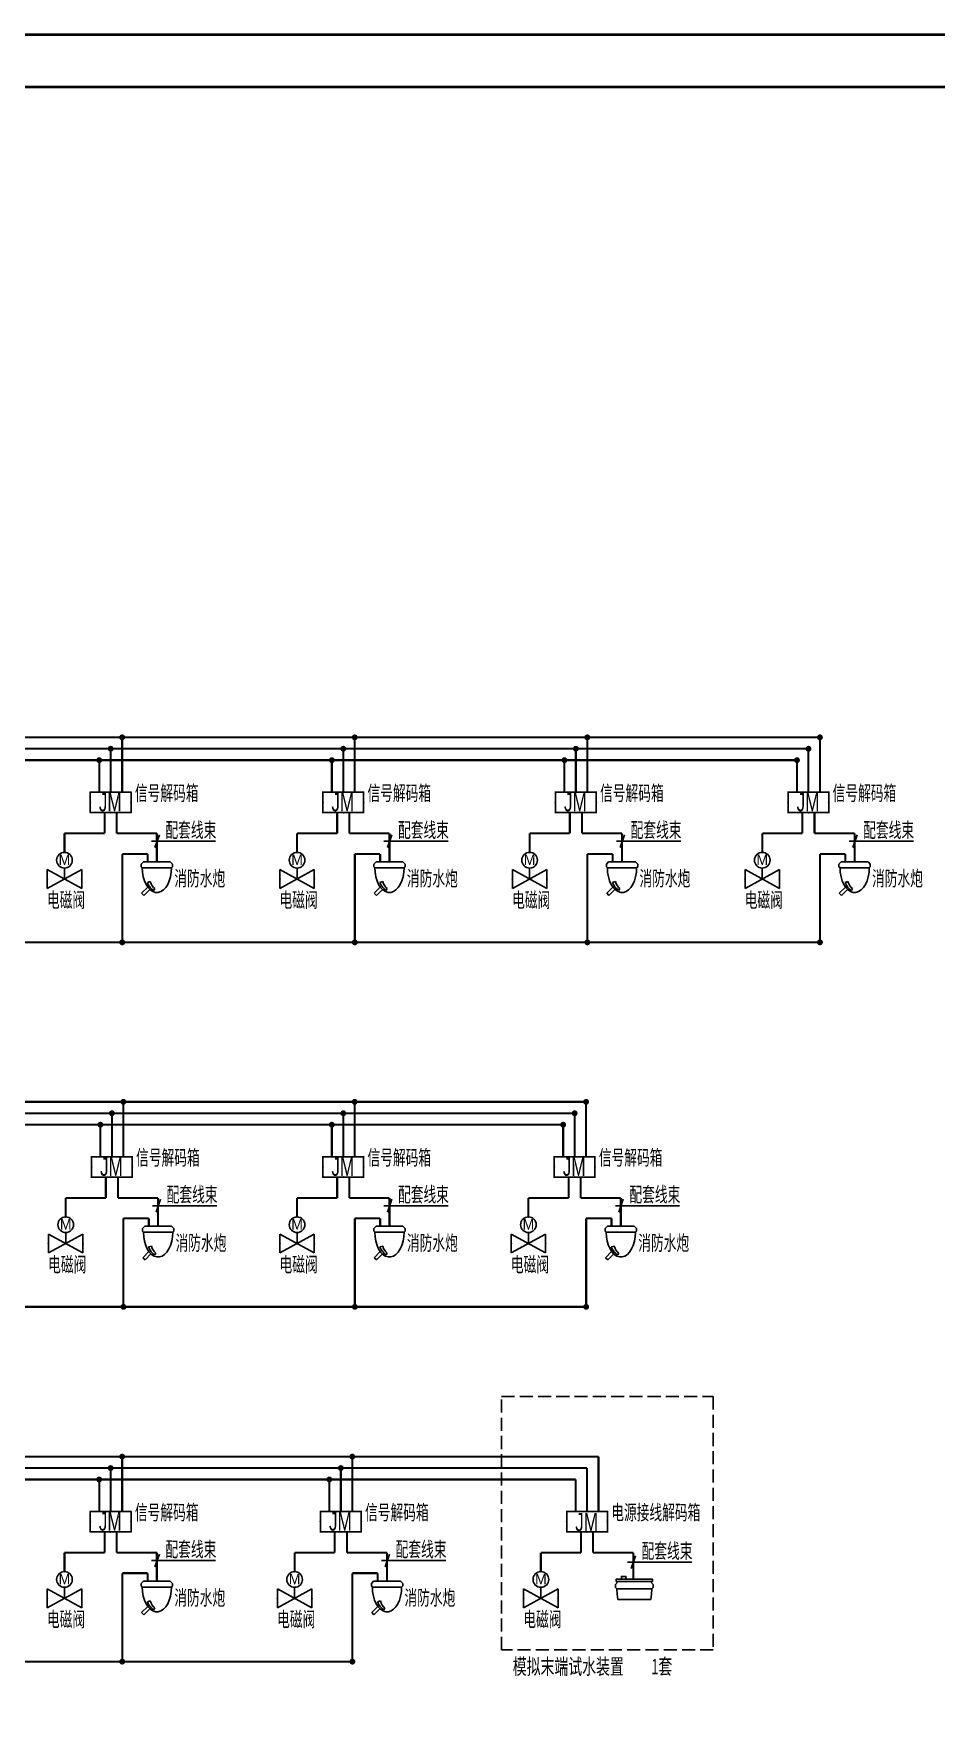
# Model space of a CAD drawing. Extents: x -1396510 to 1250330, y -1892470 to 1623980.
# Drawn here: x -507611 to -490308, y -1531044 to -1498965 of the extents above; entities that cross this region are included whole.
import ezdxf
from ezdxf.enums import TextEntityAlignment as Align

# ---------------------------------------------------------------- set-up
doc = ezdxf.new("R2010")
doc.units = 0
doc.header["$LTSCALE"] = 1000
doc.header["$MEASUREMENT"] = 0
doc.linetypes.add('__DASH', pattern=[0.35, 0.25, -0.1])
doc.linetypes.add('PHANTOM2', pattern=[1.25, 0.625, -0.125, 0.125, -0.125, 0.125, -0.125])
doc.layers.get('Defpoints').update_dxf_attribs({"color": 210})
for name, color, linetype in [('0-cxFrame', 155, 'Continuous'), ('EQUIP-动力', 3, 'Continuous'), ('EQUIP-消防', 3, 'Continuous'), ('SP-KDLA消防', 2, 'Continuous'), ('WIRE-照明', 1, 'Continuous'), ('电气标注', 6, 'Continuous')]:
    doc.layers.add(name, color=color, linetype=linetype)
doc.layers.add('0-cxText', color=131, linetype='Continuous', lineweight=25)
doc.layers.add('柱核对', color=221, linetype='Continuous', plot=False)
doc.styles.add('_TEL_DIM', font='SIMPLEX', dxfattribs={"width": 0.8, "height": 3.5, "bigfont": 'HZTXT'})
doc.styles.add('cx_tuming', font='simhei.ttf')
doc.styles.add('cx_tuqian1', font='')
doc.styles.add('HZTXT5', font='aa.shx', dxfattribs={"width": 0.7, "bigfont": 'hztxt.shx'})
doc.styles.get("Standard").update_dxf_attribs({"font": 'gbenor.shx', "bigfont": 'gbcbig.shx'})
doc.styles.add('TG_LINETYPE', font='SIMPLEX', dxfattribs={"width": 0.8, "height": 3, "bigfont": 'HZTXT'})
doc.styles.add('宋体1', font='', dxfattribs={"width": 0.8})
doc.styles.add('黑体', font='simhei.ttf', dxfattribs={"height": 12})
doc.styles.get('cx_tuqian1').set_extended_font_data('SimSun')
doc.styles.get('宋体1').set_extended_font_data('NSimSun')
doc.linetypes.add('TG_TV', pattern='A,1,-0.6,["TV",TG_LINETYPE,S=0.1,R=0,X=-0.6,Y=-0.15],0', length=1.6)

# ---------------------------------------------------------------- blocks, each defined once
blk = doc.blocks.new('$equip$00002770')
for p, q in [((-0.65, 0.65), (-0.65, 0)), ((0.65, 0.65), (-0.65, 0.65)), ((0.65, 0), (0.65, 0.65)), ((-0.65, 0), (0.65, 0))]:
    blk.add_line(p, q)
at = {"const_width": 0.05}
blk.add_lwpolyline([(-0.65, 0.65), (-0.65, 0), (0.65, 0), (0.65, 0.65), (-0.65, 0.65), (-0.65, 0)], dxfattribs=at)
for p in [(0, 0.65), (-0.65, 0.325), (0, 0), (0.65, 0.325)]:
    blk.add_point(p)
at = {"color": 7}
blk.add_attdef('$TEXT$', text='', height=0.4, dxfattribs=at).set_placement((-0.014, 0.343), align=Align.MIDDLE_CENTER)
at = {"color": 7, "flags": 1}
for tag, height, p in [('A', 0.00002, (0, 0)), ('B', 0.4, (0.905, 0.246))]:
    blk.add_attdef(tag, text='', height=height, dxfattribs=at).set_placement(p, align=Align.MIDDLE_CENTER)
blk = doc.blocks.new('$equip$00001809')
for p, q in [((0, -0.85), (0, -0.5)), ((0.55, -0.55), (-0.55, -1.15)), ((-0.55, -0.55), (0.55, -1.15)), ((-0.55, -1.15), (-0.55, -0.55)), ((0.55, -0.55), (0.55, -1.15))]:
    blk.add_line(p, q)
blk.add_circle((0, -0.25), 0.25)
for p in [(0, 0), (-0.55, -0.85), (0, -0.85), (0.55, -0.85)]:
    blk.add_point(p)
at = {"color": 7, "style": '_TEL_DIM'}
blk.add_attdef('$TEXT$', text='', height=0.4, dxfattribs=at).set_placement((0, -0.25), align=Align.MIDDLE_CENTER)
at = {"color": 7, "style": '_TEL_DIM', "flags": 1}
blk.add_attdef('A', text='', height=0.00002, dxfattribs=at).set_placement((0, 0), align=Align.MIDDLE_CENTER)
blk = doc.blocks.new('A$C7E452847')
at = {"layer": 'SP-KDLA消防', "color": 0}
for p, q in [((-257, 0), (-300, -46)), ((-257, 0), (257, 0)), ((-300, -71), (-300, -46)), ((-300, -71), (-300, -95)), ((-280, -116), (-300, -95)), ((-280, -116), (280, -116)), ((-280, -116), (-276, -203)), ((-276, -203), (-261, -288)), ((-261, -288), (-238, -366)), ((238, -366), (261, -288)), ((257, 0), (300, -46)), ((261, -288), (276, -203)), ((276, -203), (280, -116)), ((280, -116), (300, -95)), ((300, -46), (300, -71)), ((300, -95), (300, -71)), ((-238, -366), (-207, -436)), ((-207, -436), (-169, -495)), ((-169, -495), (-125, -541)), ((-125, -541), (-77, -573)), ((-77, -573), (-26, -589)), ((-26, -589), (26, -589)), ((26, -589), (77, -573)), ((41, -515), (67, -493)), ((41, -515), (60, -550)), ((60, -550), (96, -526)), ((67, -493), (90, -463)), ((77, -573), (125, -541)), ((90, -463), (111, -425)), ((96, -526), (130, -491)), ((111, -425), (128, -381)), ((125, -541), (169, -495)), ((128, -381), (182, -396)), ((130, -491), (158, -448)), ((250, -646), (136, -532)), ((158, -448), (182, -396)), ((169, -495), (207, -436)), ((176, -486), (293, -603)), ((207, -436), (238, -366)), ((293, -603), (250, -646))]:
    blk.add_line(p, q, dxfattribs=at)
blk = doc.blocks.new('TK22.A1 L(Dragon)')
at = {"layer": '0-cxFrame', "color": 7, "const_width": 0.5}
blk.add_lwpolyline([(0, 0), (-841, 0), (-841, 594), (0, 594)], close=True, dxfattribs=at)
at = {"layer": '0-cxFrame', "const_width": 0.5}
blk.add_lwpolyline([(-80, 10), (-821, 10), (-821, 584), (-80, 584)], close=True, dxfattribs=at)
at = {"style": '黑体', "flags": 4}
blk.add_attdef('图幅', text='', height=3.3, dxfattribs=at).set_placement((-40, 3), align=Align.RIGHT)
at = {"layer": '0-cxText', "flags": 4}
for tag, height, style, p in [('建设单位', 3.5, 'cx_tuming', (-45, 240)), ('项目名称', 3.5, 'cx_tuming', (-45, 210)), ('子项名称', 3.5, 'cx_tuming', (-45, 180)), ('工程编号', 3.3, 'cx_tuqian1', (-35, 165)), ('图名1', 3.5, 'cx_tuming', (-45, 87)), ('图名2', 3.5, 'cx_tuming', (-45, 79)), ('图名3', 3.5, 'cx_tuming', (-45, 71)), ('出图日期', 3.3, 'cx_tuqian1', (-39, 60)), ('专业', 3.3, 'cx_tuqian1', (-55, 52)), ('图号', 3.3, 'cx_tuqian1', (-55, 44)), ('版次', 3.3, 'cx_tuqian1', (-20, 44))]:
    blk.add_attdef(tag, text='', height=height, dxfattribs=dict(at, style=style)).set_placement(p, align=Align.MIDDLE)
at = {"layer": 'Defpoints', "color": 6, "flags": 4}
for tag, height, style, p in [('tufu', 3.3, '黑体', (-12, 12)), ('dwfname', 4, 'cx_tuqian1', (-80, 3))]:
    blk.add_attdef(tag, text='', height=height, dxfattribs=dict(at, style=style)).set_placement(p, align=Align.RIGHT)

msp = doc.modelspace()

# ---------------------------------------------------------------- hatches: boundary and pattern name
at = {"layer": 'WIRE-照明', "linetype": 'PHANTOM2', "ltscale": 0.8}
h = msp.add_hatch(color=0, dxfattribs=at)
h.paths.add_polyline_path([(-505912, -1512395.7, -0.4142136), (-505855.1, -1512452.6), (-505912, -1512452.6)])
h.paths.add_polyline_path([(-505855.1, -1512452.6, -1), (-505969, -1512452.6)])
h.paths.add_polyline_path([(-505912, -1512395.7), (-505912, -1512452.6), (-505969, -1512452.6, -0.4142136)])
h = msp.add_hatch(color=0, dxfattribs=at)
h.paths.add_polyline_path([(-501455.6, -1512395.7, -0.4142136), (-501398.7, -1512452.6), (-501455.6, -1512452.6)])
h.paths.add_polyline_path([(-501398.7, -1512452.6, -1), (-501512.6, -1512452.6)])
h.paths.add_polyline_path([(-501455.6, -1512395.7), (-501455.6, -1512452.6), (-501512.6, -1512452.6, -0.4142136)])
h = msp.add_hatch(color=0, dxfattribs=at)
h.paths.add_polyline_path([(-496999.2, -1512395.7, -0.4142136), (-496942.3, -1512452.6), (-496999.2, -1512452.6)])
h.paths.add_polyline_path([(-496942.3, -1512452.6, -1), (-497056.2, -1512452.6)])
h.paths.add_polyline_path([(-496999.2, -1512395.7), (-496999.2, -1512452.6), (-497056.2, -1512452.6, -0.4142136)])
h = msp.add_hatch(color=0, dxfattribs=at)
h.paths.add_polyline_path([(-492542.8, -1512395.7, -0.4142136), (-492485.9, -1512452.6), (-492542.8, -1512452.6)])
h.paths.add_polyline_path([(-492485.9, -1512452.6, -1), (-492599.8, -1512452.6)])
h.paths.add_polyline_path([(-492542.8, -1512395.7), (-492542.8, -1512452.6), (-492599.8, -1512452.6, -0.4142136)])
h = msp.add_hatch(color=0, dxfattribs=at)
h.paths.add_polyline_path([(-506351.4, -1512833.8, -0.4142136), (-506294.5, -1512890.7), (-506351.4, -1512890.7)])
h.paths.add_polyline_path([(-506294.5, -1512890.7, -1), (-506408.3, -1512890.7)])
h.paths.add_polyline_path([(-506351.4, -1512833.8), (-506351.4, -1512890.7), (-506408.3, -1512890.7, -0.4142136)])
h = msp.add_hatch(color=0, dxfattribs=at)
h.paths.add_polyline_path([(-506131.7, -1512614.7, -0.4142136), (-506074.8, -1512671.7), (-506131.7, -1512671.7)])
h.paths.add_polyline_path([(-506074.8, -1512671.7, -1), (-506188.7, -1512671.7)])
h.paths.add_polyline_path([(-506131.7, -1512614.7), (-506131.7, -1512671.7), (-506188.7, -1512671.7, -0.4142136)])
h = msp.add_hatch(color=0, dxfattribs=at)
h.paths.add_polyline_path([(-501895, -1512833.8, -0.4142136), (-501838.1, -1512890.7), (-501895, -1512890.7)])
h.paths.add_polyline_path([(-501838.1, -1512890.7, -1), (-501951.9, -1512890.7)])
h.paths.add_polyline_path([(-501895, -1512833.8), (-501895, -1512890.7), (-501951.9, -1512890.7, -0.4142136)])
h = msp.add_hatch(color=0, dxfattribs=at)
h.paths.add_polyline_path([(-501675.3, -1512614.7, -0.4142136), (-501618.4, -1512671.7), (-501675.3, -1512671.7)])
h.paths.add_polyline_path([(-501618.4, -1512671.7, -1), (-501732.2, -1512671.7)])
h.paths.add_polyline_path([(-501675.3, -1512614.7), (-501675.3, -1512671.7), (-501732.2, -1512671.7, -0.4142136)])
h = msp.add_hatch(color=0, dxfattribs=at)
h.paths.add_polyline_path([(-497438.6, -1512833.8, -0.4142136), (-497381.6, -1512890.7), (-497438.6, -1512890.7)])
h.paths.add_polyline_path([(-497381.6, -1512890.7, -1), (-497495.5, -1512890.7)])
h.paths.add_polyline_path([(-497438.6, -1512833.8), (-497438.6, -1512890.7), (-497495.5, -1512890.7, -0.4142136)])
h = msp.add_hatch(color=0, dxfattribs=at)
h.paths.add_polyline_path([(-497218.9, -1512614.7, -0.4142136), (-497162, -1512671.7), (-497218.9, -1512671.7)])
h.paths.add_polyline_path([(-497162, -1512671.7, -1), (-497275.8, -1512671.7)])
h.paths.add_polyline_path([(-497218.9, -1512614.7), (-497218.9, -1512671.7), (-497275.8, -1512671.7, -0.4142136)])
h = msp.add_hatch(color=0, dxfattribs=at)
h.paths.add_polyline_path([(-492982.2, -1512833.8, -0.4142136), (-492925.2, -1512890.7), (-492982.2, -1512890.7)])
h.paths.add_polyline_path([(-492925.2, -1512890.7, -1), (-493039.1, -1512890.7)])
h.paths.add_polyline_path([(-492982.2, -1512833.8), (-492982.2, -1512890.7), (-493039.1, -1512890.7, -0.4142136)])
h = msp.add_hatch(color=0, dxfattribs=at)
h.paths.add_polyline_path([(-492762.5, -1512614.7, -0.4142136), (-492705.6, -1512671.7), (-492762.5, -1512671.7)])
h.paths.add_polyline_path([(-492705.6, -1512671.7, -1), (-492819.4, -1512671.7)])
h.paths.add_polyline_path([(-492762.5, -1512614.7), (-492762.5, -1512671.7), (-492819.4, -1512671.7, -0.4142136)])
h = msp.add_hatch(color=0, dxfattribs=at)
h.paths.add_polyline_path([(-505910.8, -1516324.4, -0.4142136), (-505853.8, -1516381.4), (-505910.8, -1516381.4)])
h.paths.add_polyline_path([(-505853.8, -1516381.4, -1), (-505967.7, -1516381.4)])
h.paths.add_polyline_path([(-505910.8, -1516324.4), (-505910.8, -1516381.4), (-505967.7, -1516381.4, -0.4142136)])
h = msp.add_hatch(color=0, dxfattribs=at)
h.paths.add_polyline_path([(-501454.4, -1516324.4, -0.4142136), (-501397.4, -1516381.4), (-501454.4, -1516381.4)])
h.paths.add_polyline_path([(-501397.4, -1516381.4, -1), (-501511.3, -1516381.4)])
h.paths.add_polyline_path([(-501454.4, -1516324.4), (-501454.4, -1516381.4), (-501511.3, -1516381.4, -0.4142136)])
h = msp.add_hatch(color=0, dxfattribs=at)
h.paths.add_polyline_path([(-496998, -1516324.4, -0.4142136), (-496941, -1516381.4), (-496998, -1516381.4)])
h.paths.add_polyline_path([(-496941, -1516381.4, -1), (-497054.9, -1516381.4)])
h.paths.add_polyline_path([(-496998, -1516324.4), (-496998, -1516381.4), (-497054.9, -1516381.4, -0.4142136)])
h = msp.add_hatch(color=0, dxfattribs=at)
h.paths.add_polyline_path([(-492541.6, -1516324.4, -0.4142136), (-492484.6, -1516381.4), (-492541.6, -1516381.4)])
h.paths.add_polyline_path([(-492484.6, -1516381.4, -1), (-492598.5, -1516381.4)])
h.paths.add_polyline_path([(-492541.6, -1516324.4), (-492541.6, -1516381.4), (-492598.5, -1516381.4, -0.4142136)])
h = msp.add_hatch(color=0, dxfattribs=at)
h.paths.add_polyline_path([(-506108.4, -1519599.8, -0.4142136), (-506051.5, -1519656.8), (-506108.4, -1519656.8)])
h.paths.add_polyline_path([(-506051.5, -1519656.8, -1), (-506165.3, -1519656.8)])
h.paths.add_polyline_path([(-506108.4, -1519599.8), (-506108.4, -1519656.8), (-506165.3, -1519656.8, -0.4142136)])
h = msp.add_hatch(color=0, dxfattribs=at)
h.paths.add_polyline_path([(-505888.7, -1519380.8, -0.4142136), (-505831.8, -1519437.7), (-505888.7, -1519437.7)])
h.paths.add_polyline_path([(-505831.8, -1519437.7, -1), (-505945.7, -1519437.7)])
h.paths.add_polyline_path([(-505888.7, -1519380.8), (-505888.7, -1519437.7), (-505945.7, -1519437.7, -0.4142136)])
h = msp.add_hatch(color=0, dxfattribs=at)
h.paths.add_polyline_path([(-501675.3, -1519599.8, -0.4142136), (-501618.4, -1519656.8), (-501675.3, -1519656.8)])
h.paths.add_polyline_path([(-501618.4, -1519656.8, -1), (-501732.2, -1519656.8)])
h.paths.add_polyline_path([(-501675.3, -1519599.8), (-501675.3, -1519656.8), (-501732.2, -1519656.8, -0.4142136)])
h = msp.add_hatch(color=0, dxfattribs=at)
h.paths.add_polyline_path([(-501455.6, -1519380.8, -0.4142136), (-501398.7, -1519437.7), (-501455.6, -1519437.7)])
h.paths.add_polyline_path([(-501398.7, -1519437.7, -1), (-501512.6, -1519437.7)])
h.paths.add_polyline_path([(-501455.6, -1519380.8), (-501455.6, -1519437.7), (-501512.6, -1519437.7, -0.4142136)])
h = msp.add_hatch(color=0, dxfattribs=at)
h.paths.add_polyline_path([(-497242.2, -1519599.8, -0.4142136), (-497185.3, -1519656.8), (-497242.2, -1519656.8)])
h.paths.add_polyline_path([(-497185.3, -1519656.8, -1), (-497299.2, -1519656.8)])
h.paths.add_polyline_path([(-497242.2, -1519599.8), (-497242.2, -1519656.8), (-497299.2, -1519656.8, -0.4142136)])
h = msp.add_hatch(color=0, dxfattribs=at)
h.paths.add_polyline_path([(-497022.5, -1519380.8, -0.4142136), (-496965.6, -1519437.7), (-497022.5, -1519437.7)])
h.paths.add_polyline_path([(-496965.6, -1519437.7, -1), (-497079.5, -1519437.7)])
h.paths.add_polyline_path([(-497022.5, -1519380.8), (-497022.5, -1519437.7), (-497079.5, -1519437.7, -0.4142136)])
h = msp.add_hatch(color=0, dxfattribs=at)
h.paths.add_polyline_path([(-506328.1, -1519818.9, -0.4142136), (-506271.1, -1519875.8), (-506328.1, -1519875.8)])
h.paths.add_polyline_path([(-506271.1, -1519875.8, -1), (-506385, -1519875.8)])
h.paths.add_polyline_path([(-506328.1, -1519818.9), (-506328.1, -1519875.8), (-506385, -1519875.8, -0.4142136)])
h = msp.add_hatch(color=0, dxfattribs=at)
h.paths.add_polyline_path([(-501895, -1519818.9, -0.4142136), (-501838.1, -1519875.8), (-501895, -1519875.8)])
h.paths.add_polyline_path([(-501838.1, -1519875.8, -1), (-501951.9, -1519875.8)])
h.paths.add_polyline_path([(-501895, -1519818.9), (-501895, -1519875.8), (-501951.9, -1519875.8, -0.4142136)])
h = msp.add_hatch(color=0, dxfattribs=at)
h.paths.add_polyline_path([(-497461.9, -1519818.9, -0.4142136), (-497405, -1519875.8), (-497461.9, -1519875.8)])
h.paths.add_polyline_path([(-497405, -1519875.8, -1), (-497518.8, -1519875.8)])
h.paths.add_polyline_path([(-497461.9, -1519818.9), (-497461.9, -1519875.8), (-497518.8, -1519875.8, -0.4142136)])
h = msp.add_hatch(color=0, dxfattribs=at)
h.paths.add_polyline_path([(-505887.5, -1523309.5, -0.4142136), (-505830.5, -1523366.5), (-505887.5, -1523366.5)])
h.paths.add_polyline_path([(-505830.5, -1523366.5, -1), (-505944.4, -1523366.5)])
h.paths.add_polyline_path([(-505887.5, -1523309.5), (-505887.5, -1523366.5), (-505944.4, -1523366.5, -0.4142136)])
h = msp.add_hatch(color=0, dxfattribs=at)
h.paths.add_polyline_path([(-501454.4, -1523309.5, -0.4142136), (-501397.4, -1523366.5), (-501454.4, -1523366.5)])
h.paths.add_polyline_path([(-501397.4, -1523366.5, -1), (-501511.3, -1523366.5)])
h.paths.add_polyline_path([(-501454.4, -1523309.5), (-501454.4, -1523366.5), (-501511.3, -1523366.5, -0.4142136)])
h = msp.add_hatch(color=0, dxfattribs=at)
h.paths.add_polyline_path([(-497021.3, -1523309.5, -0.4142136), (-496964.3, -1523366.5), (-497021.3, -1523366.5)])
h.paths.add_polyline_path([(-496964.3, -1523366.5, -1), (-497078.2, -1523366.5)])
h.paths.add_polyline_path([(-497021.3, -1523309.5), (-497021.3, -1523366.5), (-497078.2, -1523366.5, -0.4142136)])
h = msp.add_hatch(color=0, dxfattribs=at)
h.paths.add_polyline_path([(-505912, -1526179.7, -0.4142136), (-505855.1, -1526236.6), (-505912, -1526236.6)])
h.paths.add_polyline_path([(-505855.1, -1526236.6, -1), (-505969, -1526236.6)])
h.paths.add_polyline_path([(-505912, -1526179.7), (-505912, -1526236.6), (-505969, -1526236.6, -0.4142136)])
h = msp.add_hatch(color=0, dxfattribs=at)
h.paths.add_polyline_path([(-501502.3, -1526179.7, -0.4142136), (-501445.3, -1526236.6), (-501502.3, -1526236.6)])
h.paths.add_polyline_path([(-501445.3, -1526236.6, -1), (-501559.2, -1526236.6)])
h.paths.add_polyline_path([(-501502.3, -1526179.7), (-501502.3, -1526236.6), (-501559.2, -1526236.6, -0.4142136)])
h = msp.add_hatch(color=0, dxfattribs=at)
h.paths.add_polyline_path([(-506351.4, -1526617.8, -0.4142136), (-506294.5, -1526674.7), (-506351.4, -1526674.7)])
h.paths.add_polyline_path([(-506294.5, -1526674.7, -1), (-506408.3, -1526674.7)])
h.paths.add_polyline_path([(-506351.4, -1526617.8), (-506351.4, -1526674.7), (-506408.3, -1526674.7, -0.4142136)])
h = msp.add_hatch(color=0, dxfattribs=at)
h.paths.add_polyline_path([(-506131.7, -1526398.7, -0.4142136), (-506074.8, -1526455.7), (-506131.7, -1526455.7)])
h.paths.add_polyline_path([(-506074.8, -1526455.7, -1), (-506188.7, -1526455.7)])
h.paths.add_polyline_path([(-506131.7, -1526398.7), (-506131.7, -1526455.7), (-506188.7, -1526455.7, -0.4142136)])
h = msp.add_hatch(color=0, dxfattribs=at)
h.paths.add_polyline_path([(-501941.6, -1526617.8, -0.4142136), (-501884.7, -1526674.7), (-501941.6, -1526674.7)])
h.paths.add_polyline_path([(-501884.7, -1526674.7, -1), (-501998.6, -1526674.7)])
h.paths.add_polyline_path([(-501941.6, -1526617.8), (-501941.6, -1526674.7), (-501998.6, -1526674.7, -0.4142136)])
h = msp.add_hatch(color=0, dxfattribs=at)
h.paths.add_polyline_path([(-501721.9, -1526398.7, -0.4142136), (-501665, -1526455.7), (-501721.9, -1526455.7)])
h.paths.add_polyline_path([(-501665, -1526455.7, -1), (-501778.9, -1526455.7)])
h.paths.add_polyline_path([(-501721.9, -1526398.7), (-501721.9, -1526455.7), (-501778.9, -1526455.7, -0.4142136)])
h = msp.add_hatch(color=0, dxfattribs=at)
h.paths.add_polyline_path([(-505910.8, -1530108.4, -0.4142136), (-505853.8, -1530165.4), (-505910.8, -1530165.4)])
h.paths.add_polyline_path([(-505853.8, -1530165.4, -1), (-505967.7, -1530165.4)])
h.paths.add_polyline_path([(-505910.8, -1530108.4), (-505910.8, -1530165.4), (-505967.7, -1530165.4, -0.4142136)])
h = msp.add_hatch(color=0, dxfattribs=at)
h.paths.add_polyline_path([(-501501, -1530108.4, -0.4142136), (-501444.1, -1530165.4), (-501501, -1530165.4)])
h.paths.add_polyline_path([(-501444.1, -1530165.4, -1), (-501557.9, -1530165.4)])
h.paths.add_polyline_path([(-501501, -1530108.4), (-501501, -1530165.4), (-501557.9, -1530165.4, -0.4142136)])

# ---------------------------------------------------------------- linework, layer by layer
at = {"layer": 'SP-KDLA消防', "color": 3}
for p, q in [((-496406.4, -1528628.2), (-496458.1, -1528683.9)), ((-496458.1, -1528683.9), (-496458.1, -1528713.1)), ((-496458.1, -1528742.3), (-496458.1, -1528713.1)), ((-496434.5, -1528767.7), (-496458.1, -1528742.3)), ((-495761.7, -1528767.7), (-496434.5, -1528767.7)), ((-496428.8, -1528872.3), (-496434.5, -1528767.7)), ((-496411.8, -1528973.4), (-496428.8, -1528872.3)), ((-495789.8, -1528628.2), (-496406.4, -1528628.2)), ((-495789.8, -1528628.2), (-495738.1, -1528683.9)), ((-495767.4, -1528872.3), (-495784.4, -1528973.4)), ((-495761.7, -1528767.7), (-495767.4, -1528872.3)), ((-495761.7, -1528767.7), (-495738.1, -1528742.3)), ((-495738.1, -1528713.1), (-495738.1, -1528683.9)), ((-495738.1, -1528713.1), (-495738.1, -1528742.3)), ((-496411.8, -1528973.4), (-495784.4, -1528973.4))]:
    msp.add_line(p, q, dxfattribs=at)
for points in [[(-496445.4, -1528628.2), (-495750.9, -1528628.2), (-495750.9, -1528582.6), (-496445.4, -1528582.6)], [(-496345.8, -1528582.6), (-496260.2, -1528582.6), (-496260.2, -1528533.2), (-496345.8, -1528533.2)]]:
    msp.add_lwpolyline(points, close=True, dxfattribs=at)
at = {"layer": 'WIRE-照明', "linetype": 'Continuous', "const_width": 40}
for points in [[(-492542.8, -1512452.6), (-521762.5, -1512452.6)], [(-505912, -1513504.9), (-505912, -1512452.6)], [(-501455.6, -1513504.9), (-501455.6, -1512452.6)], [(-496999.2, -1513504.9), (-496999.2, -1512452.6)], [(-492542.8, -1513504.9), (-492542.8, -1512452.6)], [(-492762.5, -1512671.7), (-521762.5, -1512671.7)], [(-506131.7, -1513504.9), (-506131.7, -1512671.7)], [(-501675.3, -1513504.9), (-501675.3, -1512671.7)], [(-497218.9, -1513504.9), (-497218.9, -1512671.7)], [(-492762.5, -1513504.9), (-492762.5, -1512671.7)], [(-492982.2, -1512890.7), (-521762.5, -1512890.7)], [(-506351.4, -1513504.9), (-506351.4, -1512890.7)], [(-501895, -1513504.9), (-501895, -1512890.7)], [(-497438.6, -1513504.9), (-497438.6, -1512890.7)], [(-492982.2, -1513504.9), (-492982.2, -1512890.7)], [(-506247.8, -1513894.9), (-506247.8, -1514293.4)], [(-506015.7, -1513894.9), (-506015.7, -1514293.4)], [(-501791.4, -1513894.9), (-501791.4, -1514293.4)], [(-501559.2, -1513894.9), (-501559.2, -1514293.4)], [(-497335, -1513894.9), (-497335, -1514293.4)], [(-497102.8, -1513894.9), (-497102.8, -1514293.4)], [(-492878.6, -1513894.9), (-492878.6, -1514293.4)], [(-492646.4, -1513894.9), (-492646.4, -1514293.4)], [(-506247.8, -1514293.4), (-507016.8, -1514293.4)], [(-507016.8, -1514293.4), (-507016.8, -1514657.1)], [(-506015.7, -1514293.4), (-505246.7, -1514293.4)], [(-505246.7, -1514293.4), (-505246.7, -1514836.6)], [(-501791.4, -1514293.4), (-502560.4, -1514293.4)], [(-502560.4, -1514293.4), (-502560.4, -1514657.1)], [(-501559.2, -1514293.4), (-500790.3, -1514293.4)], [(-500790.3, -1514293.4), (-500790.3, -1514836.6)], [(-497335, -1514293.4), (-498103.9, -1514293.4)], [(-498103.9, -1514293.4), (-498103.9, -1514657.1)], [(-497102.8, -1514293.4), (-496333.9, -1514293.4)], [(-496333.9, -1514293.4), (-496333.9, -1514836.6)], [(-492878.6, -1514293.4), (-493647.5, -1514293.4)], [(-493647.5, -1514293.4), (-493647.5, -1514657.1)], [(-492646.4, -1514293.4), (-491877.5, -1514293.4)], [(-491877.5, -1514293.4), (-491877.5, -1514836.6)], [(-505424.9, -1514686.7), (-505424.9, -1514836.6)], [(-500968.5, -1514686.7), (-500968.5, -1514836.6)], [(-496512.1, -1514686.7), (-496512.1, -1514836.6)], [(-492055.7, -1514686.7), (-492055.7, -1514836.6)], [(-497022.5, -1519437.7), (-521762.5, -1519437.7)], [(-505888.7, -1520490), (-505888.7, -1519437.7)], [(-501455.6, -1520490), (-501455.6, -1519437.7)], [(-497022.5, -1520490), (-497022.5, -1519437.7)], [(-497242.2, -1519656.8), (-521762.5, -1519656.8)], [(-497461.9, -1519875.8), (-521762.5, -1519875.8)], [(-506328.1, -1520490), (-506328.1, -1519875.8)], [(-506108.4, -1520490), (-506108.4, -1519656.8)], [(-501895, -1520490), (-501895, -1519875.8)], [(-501675.3, -1520490), (-501675.3, -1519656.8)], [(-497461.9, -1520490), (-497461.9, -1519875.8)], [(-497242.2, -1520490), (-497242.2, -1519656.8)], [(-506224.5, -1520880), (-506224.5, -1521278.5)], [(-505992.3, -1520880), (-505992.3, -1521278.5)], [(-501791.4, -1520880), (-501791.4, -1521278.5)], [(-501559.2, -1520880), (-501559.2, -1521278.5)], [(-497358.3, -1520880), (-497358.3, -1521278.5)], [(-497126.2, -1520880), (-497126.2, -1521278.5)], [(-506224.5, -1521278.5), (-506993.4, -1521278.5)], [(-506993.4, -1521278.5), (-506993.4, -1521642.2)], [(-505992.3, -1521278.5), (-505223.4, -1521278.5)], [(-505223.4, -1521278.5), (-505223.4, -1521821.7)], [(-501791.4, -1521278.5), (-502560.4, -1521278.5)], [(-502560.4, -1521278.5), (-502560.4, -1521642.2)], [(-501559.2, -1521278.5), (-500790.3, -1521278.5)], [(-500790.3, -1521278.5), (-500790.3, -1521821.7)], [(-497358.3, -1521278.5), (-498127.3, -1521278.5)], [(-498127.3, -1521278.5), (-498127.3, -1521642.2)], [(-497126.2, -1521278.5), (-496357.2, -1521278.5)], [(-496357.2, -1521278.5), (-496357.2, -1521821.7)], [(-505401.6, -1521671.8), (-505401.6, -1521821.7)], [(-500968.5, -1521671.8), (-500968.5, -1521821.7)], [(-496535.4, -1521671.8), (-496535.4, -1521821.7)], [(-496784.6, -1526236.6), (-521762.5, -1526236.6)], [(-505912, -1527288.9), (-505912, -1526236.6)], [(-501502.3, -1527288.9), (-501502.3, -1526236.6)], [(-496784.6, -1527288.9), (-496784.6, -1526236.6)], [(-497004.3, -1526455.7), (-521762.5, -1526455.7)], [(-497224, -1526674.7), (-521762.5, -1526674.7)], [(-506351.4, -1527288.9), (-506351.4, -1526674.7)], [(-506131.7, -1527288.9), (-506131.7, -1526455.7)], [(-501941.6, -1527288.9), (-501941.6, -1526674.7)], [(-501721.9, -1527288.9), (-501721.9, -1526455.7)], [(-497224, -1527288.9), (-497224, -1526674.7)], [(-497004.3, -1527288.9), (-497004.3, -1526455.7)], [(-506247.8, -1527678.9), (-506247.8, -1528077.4)], [(-506015.7, -1527678.9), (-506015.7, -1528077.4)], [(-501838, -1527678.9), (-501838, -1528077.4)], [(-501605.9, -1527678.9), (-501605.9, -1528077.4)], [(-497120.3, -1527678.9), (-497120.3, -1528077.4)], [(-496888.2, -1527678.9), (-496888.2, -1528077.4)], [(-506247.8, -1528077.4), (-507016.8, -1528077.4)], [(-507016.8, -1528077.4), (-507016.8, -1528441.1)], [(-506015.7, -1528077.4), (-505246.7, -1528077.4)], [(-505246.7, -1528077.4), (-505246.7, -1528620.6)], [(-501838, -1528077.4), (-502607, -1528077.4)], [(-502607, -1528077.4), (-502607, -1528441.1)], [(-501605.9, -1528077.4), (-500836.9, -1528077.4)], [(-500836.9, -1528077.4), (-500836.9, -1528620.6)], [(-497120.3, -1528077.4), (-497889.3, -1528077.4)], [(-497889.3, -1528077.4), (-497889.3, -1528441.1)], [(-496888.2, -1528077.4), (-496119.2, -1528077.4)], [(-496119.2, -1528077.4), (-496119.2, -1528582.6)], [(-505424.9, -1528470.6), (-505424.9, -1528620.6)], [(-501015.1, -1528470.6), (-501015.1, -1528620.6)]]:
    msp.add_lwpolyline(points, dxfattribs=at)
at = {"layer": 'WIRE-照明', "linetype": 'TG_TV', "ltscale": 0.5, "const_width": 40}
for points in [[(-505910.8, -1514686.7), (-505424.9, -1514686.7)], [(-505910.8, -1514686.7), (-505910.8, -1516381.4)], [(-501454.4, -1514686.7), (-500968.5, -1514686.7)], [(-501454.4, -1514686.7), (-501454.4, -1516381.4)], [(-496998, -1514686.7), (-496512.1, -1514686.7)], [(-496998, -1514686.7), (-496998, -1516381.4)], [(-492541.6, -1514686.7), (-492055.7, -1514686.7)], [(-492541.6, -1514686.7), (-492541.6, -1516381.4)], [(-524006.8, -1516381.4), (-492541.6, -1516381.4)], [(-505887.5, -1521671.8), (-505401.6, -1521671.8)], [(-505887.5, -1521671.8), (-505887.5, -1523366.5)], [(-501454.4, -1521671.8), (-500968.5, -1521671.8)], [(-501454.4, -1521671.8), (-501454.4, -1523366.5)], [(-497021.3, -1521671.8), (-496535.4, -1521671.8)], [(-497021.3, -1521671.8), (-497021.3, -1523366.5)], [(-524006.8, -1523366.5), (-497021.3, -1523366.5)], [(-505910.8, -1528470.6), (-505424.9, -1528470.6)], [(-505910.8, -1528470.6), (-505910.8, -1530165.4)], [(-501501, -1528470.6), (-501015.1, -1528470.6)], [(-501501, -1528470.6), (-501501, -1530165.4)], [(-524006.8, -1530165.4), (-501501, -1530165.4)]]:
    msp.add_lwpolyline(points, dxfattribs=at)
at = {"layer": '柱核对', "color": 0}
for p, q in [((-505351.8, -1514443.9), (-504120.8, -1514443.9)), ((-505199.2, -1514320.8), (-505283.8, -1514567)), ((-500895.4, -1514443.9), (-499664.4, -1514443.9)), ((-500742.8, -1514320.8), (-500827.4, -1514567)), ((-496439, -1514443.9), (-495208, -1514443.9)), ((-496286.4, -1514320.8), (-496371, -1514567)), ((-491982.6, -1514443.9), (-490751.6, -1514443.9)), ((-491830, -1514320.8), (-491914.6, -1514567)), ((-505328.5, -1521429), (-504097.5, -1521429)), ((-505175.9, -1521305.9), (-505260.5, -1521552.1)), ((-500895.4, -1521429), (-499664.4, -1521429)), ((-500742.8, -1521305.9), (-500827.4, -1521552.1)), ((-496462.3, -1521429), (-495231.3, -1521429)), ((-496309.7, -1521305.9), (-496394.3, -1521552.1)), ((-505351.8, -1528227.9), (-504120.8, -1528227.9)), ((-505199.2, -1528104.8), (-505283.8, -1528351)), ((-500942, -1528227.9), (-499711, -1528227.9)), ((-500789.4, -1528104.8), (-500874.1, -1528351)), ((-496229.5, -1528259.3), (-494998.5, -1528259.3)), ((-496076.9, -1528136.2), (-496161.6, -1528382.3))]:
    msp.add_line(p, q, dxfattribs=at)
at = {"layer": '柱核对', "color": 0, "linetype": '__DASH'}
msp.add_lwpolyline([(-498643.6, -1525083), (-494584.9, -1525083), (-494584.9, -1529940.9), (-498643.6, -1529940.9)], close=True, dxfattribs=at)

# ---------------------------------------------------------------- block references
at = {"layer": '0-cxFrame', "xscale": 100, "yscale": 100, "zscale": 100}
msp.add_blockref('TK22.A1 L(Dragon)', (-471840, -1558390), dxfattribs=at)
at = {"layer": 'EQUIP-动力'}
ref = msp.add_blockref('$equip$00001809', (-507016.8, -1514657.1), dxfattribs=dict(at, xscale=600, yscale=600, zscale=600, rotation=1.121355655558141e-07))
ref.add_attrib('$TEXT$', 'M', dxfattribs={"layer": '0', "color": 7, "height": 200, "rotation": 0.00001, "style": 'HZTXT5'}).set_placement((-507016.8, -1514799.6), align=Align.MIDDLE_CENTER)
ref = msp.add_blockref('$equip$00001809', (-502560.4, -1514657.1), dxfattribs=dict(at, xscale=600, yscale=600, zscale=600, rotation=1.121355655558141e-07))
ref.add_attrib('$TEXT$', 'M', dxfattribs={"layer": '0', "color": 7, "height": 200, "rotation": 0.00001, "style": 'HZTXT5'}).set_placement((-502560.4, -1514799.6), align=Align.MIDDLE_CENTER)
ref = msp.add_blockref('$equip$00001809', (-498103.9, -1514657.1), dxfattribs=dict(at, xscale=600, yscale=600, zscale=600, rotation=1.121355655558141e-07))
ref.add_attrib('$TEXT$', 'M', dxfattribs={"layer": '0', "color": 7, "height": 200, "rotation": 0.00001, "style": 'HZTXT5'}).set_placement((-498103.9, -1514799.6), align=Align.MIDDLE_CENTER)
ref = msp.add_blockref('$equip$00001809', (-493647.5, -1514657.1), dxfattribs=dict(at, xscale=600, yscale=600, zscale=600, rotation=1.121355655558141e-07))
ref.add_attrib('$TEXT$', 'M', dxfattribs={"layer": '0', "color": 7, "height": 200, "rotation": 0.00001, "style": 'HZTXT5'}).set_placement((-493647.5, -1514799.6), align=Align.MIDDLE_CENTER)
ref = msp.add_blockref('$equip$00001809', (-506993.4, -1521642.2), dxfattribs=dict(at, xscale=600, yscale=600, zscale=600, rotation=1.121355655558141e-07))
ref.add_attrib('$TEXT$', 'M', dxfattribs={"layer": '0', "color": 7, "height": 200, "rotation": 0.00001, "style": 'HZTXT5'}).set_placement((-506993.4, -1521784.7), align=Align.MIDDLE_CENTER)
ref = msp.add_blockref('$equip$00001809', (-502560.4, -1521642.2), dxfattribs=dict(at, xscale=600, yscale=600, zscale=600, rotation=1.121355655558141e-07))
ref.add_attrib('$TEXT$', 'M', dxfattribs={"layer": '0', "color": 7, "height": 200, "rotation": 0.00001, "style": 'HZTXT5'}).set_placement((-502560.4, -1521784.7), align=Align.MIDDLE_CENTER)
ref = msp.add_blockref('$equip$00001809', (-498127.3, -1521642.2), dxfattribs=dict(at, xscale=600, yscale=600, zscale=600, rotation=1.121355655558141e-07))
ref.add_attrib('$TEXT$', 'M', dxfattribs={"layer": '0', "color": 7, "height": 200, "rotation": 0.00001, "style": 'HZTXT5'}).set_placement((-498127.3, -1521784.7), align=Align.MIDDLE_CENTER)
ref = msp.add_blockref('$equip$00001809', (-507016.8, -1528441.1), dxfattribs=dict(at, xscale=600, yscale=600, zscale=600, rotation=1.121355655558141e-07))
ref.add_attrib('$TEXT$', 'M', dxfattribs={"layer": '0', "color": 7, "height": 200, "rotation": 0.00001, "style": 'HZTXT5'}).set_placement((-507016.8, -1528583.6), align=Align.MIDDLE_CENTER)
ref = msp.add_blockref('$equip$00001809', (-502607, -1528441.1), dxfattribs=dict(at, xscale=600, yscale=600, zscale=600, rotation=1.121355655558141e-07))
ref.add_attrib('$TEXT$', 'M', dxfattribs={"layer": '0', "color": 7, "height": 200, "rotation": 0.00001, "style": 'HZTXT5'}).set_placement((-502607, -1528583.6), align=Align.MIDDLE_CENTER)
ref = msp.add_blockref('$equip$00001809', (-497889.3, -1528441.1), dxfattribs=dict(at, xscale=600, yscale=600, zscale=600, rotation=1.121355655558141e-07))
ref.add_attrib('$TEXT$', 'M', dxfattribs={"layer": '0', "color": 7, "height": 200, "rotation": 0.00001, "style": 'HZTXT5'}).set_placement((-497889.3, -1528583.6), align=Align.MIDDLE_CENTER)
at = {"layer": 'EQUIP-消防'}
ref = msp.add_blockref('$equip$00002770', (-506131.7, -1513894.9), dxfattribs=dict(at, xscale=600, yscale=600, zscale=600, rotation=1.121355655558141e-07))
ref.add_attrib('$TEXT$', 'JM', dxfattribs={"layer": '0', "color": 7, "height": 350, "rotation": 0.00001, "style": 'HZTXT5', "width": 0.7}).set_placement((-506140.2, -1513695.8), align=Align.MIDDLE_CENTER)
ref = msp.add_blockref('$equip$00002770', (-501675.3, -1513894.9), dxfattribs=dict(at, xscale=600, yscale=600, zscale=600, rotation=1.121355655558141e-07))
ref.add_attrib('$TEXT$', 'JM', dxfattribs={"layer": '0', "color": 7, "height": 350, "rotation": 0.00001, "style": 'HZTXT5', "width": 0.7}).set_placement((-501683.8, -1513695.8), align=Align.MIDDLE_CENTER)
ref = msp.add_blockref('$equip$00002770', (-497218.9, -1513894.9), dxfattribs=dict(at, xscale=600, yscale=600, zscale=600, rotation=1.121355655558141e-07))
ref.add_attrib('$TEXT$', 'JM', dxfattribs={"layer": '0', "color": 7, "height": 350, "rotation": 0.00001, "style": 'HZTXT5', "width": 0.7}).set_placement((-497227.4, -1513695.8), align=Align.MIDDLE_CENTER)
ref = msp.add_blockref('$equip$00002770', (-492762.5, -1513894.9), dxfattribs=dict(at, xscale=600, yscale=600, zscale=600, rotation=1.121355655558141e-07))
ref.add_attrib('$TEXT$', 'JM', dxfattribs={"layer": '0', "color": 7, "height": 350, "rotation": 0.00001, "style": 'HZTXT5', "width": 0.7}).set_placement((-492771, -1513695.8), align=Align.MIDDLE_CENTER)
at = {"layer": 'EQUIP-消防', "color": 2, "xscale": -1, "rotation": 1.121355808209046e-07}
for p in [(-505246.7, -1514836.6), (-500790.3, -1514836.6), (-496333.9, -1514836.6), (-491877.5, -1514836.6), (-505223.4, -1521821.7), (-500790.3, -1521821.7), (-496357.2, -1521821.7), (-505246.7, -1528620.6), (-500836.9, -1528620.6)]:
    msp.add_blockref('A$C7E452847', p, dxfattribs=at)
at = {"layer": 'EQUIP-消防'}
ref = msp.add_blockref('$equip$00002770', (-506108.4, -1520880), dxfattribs=dict(at, xscale=600, yscale=600, zscale=600, rotation=1.121355655558141e-07))
ref.add_attrib('$TEXT$', 'JM', dxfattribs={"layer": '0', "color": 7, "height": 350, "rotation": 0.00001, "style": 'HZTXT5', "width": 0.7}).set_placement((-506116.9, -1520680.9), align=Align.MIDDLE_CENTER)
ref = msp.add_blockref('$equip$00002770', (-501675.3, -1520880), dxfattribs=dict(at, xscale=600, yscale=600, zscale=600, rotation=1.121355655558141e-07))
ref.add_attrib('$TEXT$', 'JM', dxfattribs={"layer": '0', "color": 7, "height": 350, "rotation": 0.00001, "style": 'HZTXT5', "width": 0.7}).set_placement((-501683.8, -1520680.9), align=Align.MIDDLE_CENTER)
ref = msp.add_blockref('$equip$00002770', (-497242.2, -1520880), dxfattribs=dict(at, xscale=600, yscale=600, zscale=600, rotation=1.121355655558141e-07))
ref.add_attrib('$TEXT$', 'JM', dxfattribs={"layer": '0', "color": 7, "height": 350, "rotation": 0.00001, "style": 'HZTXT5', "width": 0.7}).set_placement((-497250.7, -1520680.9), align=Align.MIDDLE_CENTER)
ref = msp.add_blockref('$equip$00002770', (-506131.7, -1527678.9), dxfattribs=dict(at, xscale=600, yscale=600, zscale=600, rotation=1.121355655558141e-07))
ref.add_attrib('$TEXT$', 'JM', dxfattribs={"layer": '0', "color": 7, "height": 350, "rotation": 0.00001, "style": 'HZTXT5', "width": 0.7}).set_placement((-506140.2, -1527479.8), align=Align.MIDDLE_CENTER)
ref = msp.add_blockref('$equip$00002770', (-501721.9, -1527678.9), dxfattribs=dict(at, xscale=600, yscale=600, zscale=600, rotation=1.121355655558141e-07))
ref.add_attrib('$TEXT$', 'JM', dxfattribs={"layer": '0', "color": 7, "height": 350, "rotation": 0.00001, "style": 'HZTXT5', "width": 0.7}).set_placement((-501730.4, -1527479.8), align=Align.MIDDLE_CENTER)
ref = msp.add_blockref('$equip$00002770', (-497004.3, -1527678.9), dxfattribs=dict(at, xscale=600, yscale=600, zscale=600, rotation=1.121355655558141e-07))
ref.add_attrib('$TEXT$', 'JM', dxfattribs={"layer": '0', "color": 7, "height": 350, "rotation": 0.00001, "style": 'HZTXT5', "width": 0.7}).set_placement((-497012.7, -1527490.7), align=Align.MIDDLE_CENTER)

# ---------------------------------------------------------------- texts
at = {"layer": 'EQUIP-消防', "style": '宋体1', "width": 0.65}
msp.add_text('模拟末端试水装置    1套', height=300, rotation=0.00001, dxfattribs=at).set_placement((-498427.7, -1530408.2))
at = {"layer": '电气标注', "color": 0, "style": 'HZTXT5', "width": 0.75}
for s, p in [('信号解码箱', (-505668, -1513695)), ('信号解码箱', (-501211.6, -1513695)), ('信号解码箱', (-496755.2, -1513695)), ('信号解码箱', (-492298.8, -1513695)), ('配套线束', (-505082.4, -1514402.4)), ('配套线束', (-500626, -1514402.4)), ('配套线束', (-496169.6, -1514402.4)), ('配套线束', (-491713.2, -1514402.4)), ('消防水炮', (-504913.2, -1515329)), ('消防水炮', (-500456.8, -1515329)), ('消防水炮', (-496000.4, -1515329)), ('消防水炮', (-491544, -1515329)), ('电磁阀', (-507353.2, -1515743.8)), ('电磁阀', (-502896.8, -1515743.8)), ('电磁阀', (-498440.4, -1515743.8)), ('电磁阀', (-493984, -1515743.8)), ('信号解码箱', (-505644.7, -1520680.1)), ('信号解码箱', (-501211.6, -1520680.1)), ('信号解码箱', (-496778.5, -1520680.1)), ('配套线束', (-505059.1, -1521387.5)), ('配套线束', (-500626, -1521387.5)), ('配套线束', (-496192.9, -1521387.5)), ('消防水炮', (-504889.9, -1522314.1)), ('消防水炮', (-500456.8, -1522314.1)), ('消防水炮', (-496023.7, -1522314.1)), ('电磁阀', (-507329.9, -1522728.9)), ('电磁阀', (-502896.8, -1522728.9)), ('电磁阀', (-498463.7, -1522728.9)), ('信号解码箱', (-505668, -1527479)), ('信号解码箱', (-501258.3, -1527479)), ('电源接线解码箱', (-496540.6, -1527479)), ('配套线束', (-505082.4, -1528186.4)), ('配套线束', (-500672.7, -1528186.4)), ('配套线束', (-495960.2, -1528217.8)), ('消防水炮', (-504913.2, -1529113)), ('消防水炮', (-500503.4, -1529113)), ('电磁阀', (-507353.2, -1529527.8)), ('电磁阀', (-502943.4, -1529527.8)), ('电磁阀', (-498225.8, -1529527.8))]:
    msp.add_text(s, height=325, rotation=0.00001, dxfattribs=at).set_placement(p)

doc.saveas('drawing.dxf')
